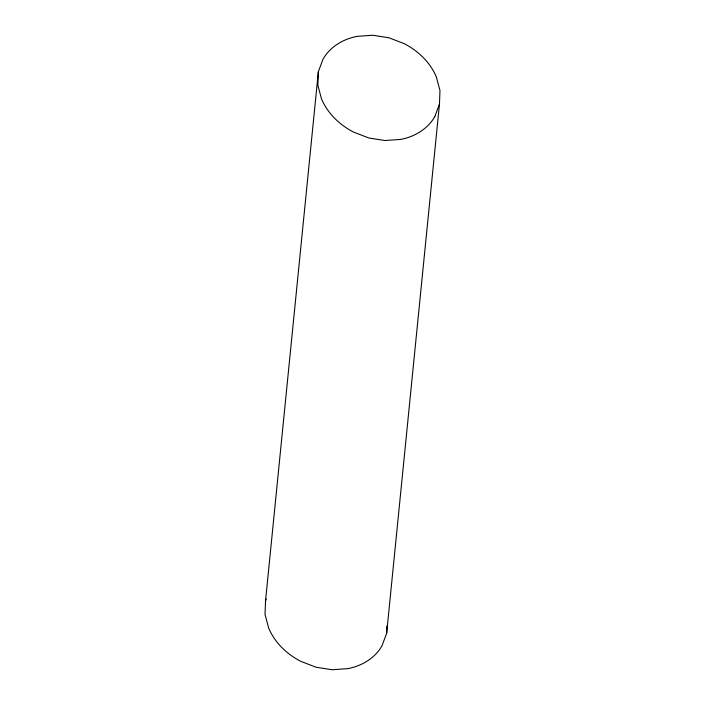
<?xml version="1.0" encoding="UTF-8"?>
<svg xmlns="http://www.w3.org/2000/svg" width="705" height="705" viewBox="0 0 705 705"><rect width="100%" height="100%" fill="white"/><g stroke="black" fill="none" stroke-linecap="round" stroke-linejoin="round"><path stroke-width="1.06" d="M265.529 600.907L265.027 614.443L268.693 628.155A73.276 61.035 5.7 0 0 300.841 661.361L316.184 667.265L332.196 669.75L347.785 668.648A52.505 43.736 5.7 0 0 382.013 645.745L386.648 633.319L439.471 104.093L439.973 90.557L436.307 76.845A73.276 61.035 5.7 0 0 404.159 43.639L388.816 37.735L372.804 35.25L357.215 36.352A52.505 43.736 5.7 0 0 322.987 59.255L318.352 71.681L265.529 600.907L266.243 598.994M318.352 71.681L317.849 85.217L321.515 98.929A73.276 61.035 5.7 0 0 353.672 132.143L369.006 138.039L385.018 140.524L400.616 139.423A52.505 43.736 5.7 0 0 434.844 116.519M386.648 633.319L386.922 626.031M434.844 116.519L439.471 104.093"/></g></svg>
